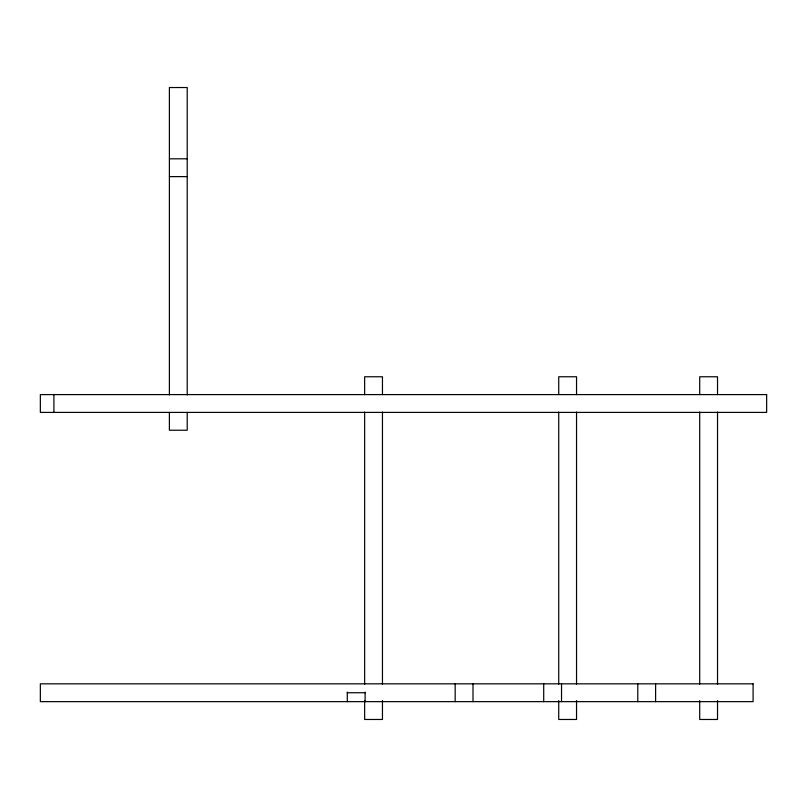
<?xml version="1.0" encoding="UTF-8"?>
<svg xmlns="http://www.w3.org/2000/svg" width="807" height="807" viewBox="0 0 807 807"><rect width="100%" height="100%" fill="white"/><g stroke="black" fill="none" stroke-linecap="round" stroke-linejoin="round"><path stroke-width="1.21" d="M169.389 158.808L187.214 158.808M169.389 176.622L187.214 176.622M347.292 692.739L365.107 692.739M717.524 394.593L717.524 376.768L699.709 376.768L699.709 394.593M717.524 412.054L717.524 684.195M717.524 700.567L717.524 719.471L699.709 719.471L699.709 700.567M699.709 412.054L699.709 684.195M655.607 683.832L655.607 701.646M637.782 683.832L637.782 701.646M576.541 394.593L576.541 376.768L558.726 376.768L558.726 394.593M576.541 412.054L576.541 684.195M576.541 700.567L576.541 719.471L558.726 719.471L558.726 700.567M561.531 683.832L561.531 701.646M558.726 412.054L558.726 684.195M543.706 683.832L543.706 701.646M472.993 683.832L472.993 701.646M455.168 683.832L455.168 701.646M382.457 394.593L382.457 376.768L364.643 376.768L364.643 394.593M382.457 412.054L382.457 684.195M382.457 700.567L382.457 719.471L364.643 719.471L364.643 700.567M365.107 692.144L365.107 701.646M364.643 412.054L364.643 684.195M347.292 692.144L347.292 701.646M187.214 394.946L187.214 87.529L169.389 87.529L169.389 394.946M187.214 412.407L187.214 430.232L169.389 430.232L169.389 412.407M53.908 394.593L53.908 412.407M766.65 394.593L40.35 394.593L40.35 412.407L766.65 412.407L766.65 394.593M753.092 683.832L40.35 683.832L40.35 701.646L753.092 701.646L753.092 683.832"/></g></svg>
